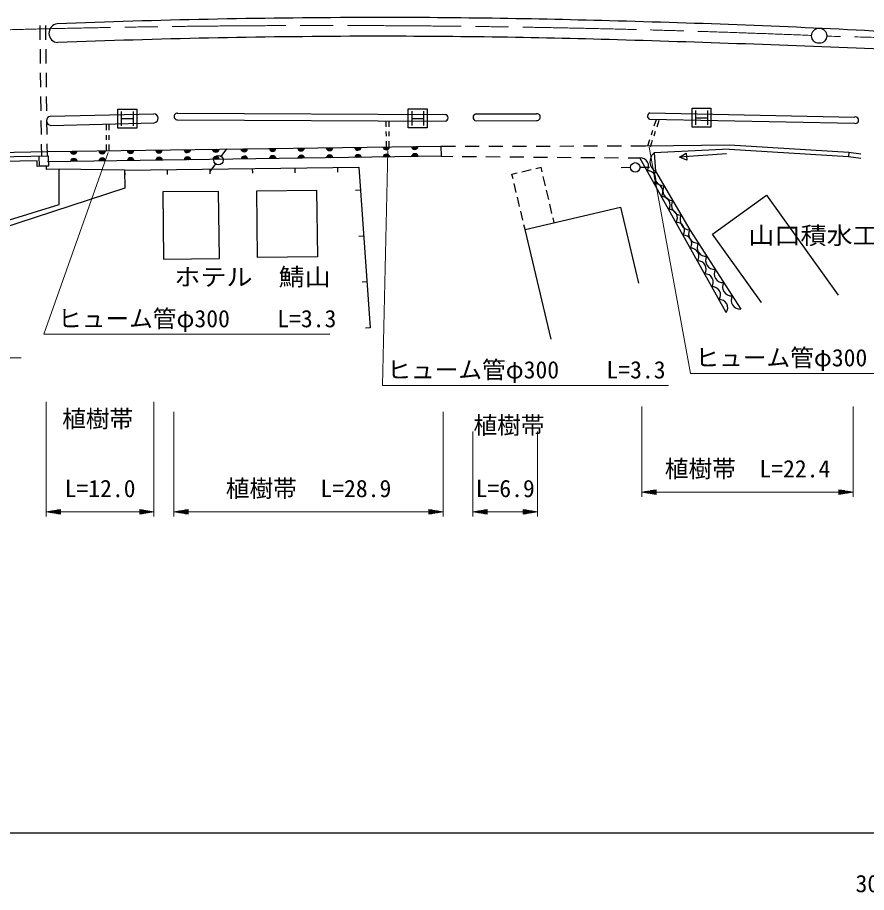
# Model space of a CAD drawing. Units: millimetres, scale not verified. Extents: x 40000 to 680000, y 20000 to 380000.
# Drawn here: x 276273 to 365884, y 198715 to 291083 of the extents above; entities that cross this region are included whole.
import ezdxf
from ezdxf.enums import TextEntityAlignment as Align

# ---------------------------------------------------------------- set-up
doc = ezdxf.new("R2010")
doc.units = ezdxf.units.MM
doc.header["$LTSCALE"] = 1000
doc.linetypes.add('CHAIN', pattern=[18.5, 12, -1.5, 3.5, -1.5])
for name, color, linetype, lineweight in [('M-BGD', 7, 'Continuous', 25), ('M-BMK', 2, 'CHAIN', 13), ('M-BMK-SRVR', 3, 'Continuous', 25), ('M-STR-HTXT', 7, 'Continuous', 13), ('M-STR-STRC', 7, 'Continuous', 25), ('M-STR-STRD', 7, 'Continuous', 25), ('M-TTL-BAND', 7, 'Continuous', 25)]:
    doc.layers.add(name, color=color, linetype=linetype, lineweight=lineweight)
doc.styles.add('ＭＳ ゴシック', font='')
doc.styles.get('ＭＳ ゴシック').set_extended_font_data('MS Gothic')

msp = doc.modelspace()

# ---------------------------------------------------------------- linework, layer by layer
at = {"layer": 'M-BGD'}
for p, q in [((278616, 290226), (278635, 288726)), ((279216, 290234), (279235, 288734)), ((278649, 287726), (278668, 286226)), ((279249, 287734), (279268, 286234)), ((278681, 285226), (278701, 283727)), ((279281, 285234), (279301, 283734)), ((278714, 282727), (278734, 281227)), ((279314, 282734), (279334, 281235)), ((278747, 280227), (278767, 278727)), ((279347, 280235), (279367, 278735)), ((315199, 279542), (315196, 280168)), ((315499, 279543), (315496, 280169)), ((343486, 279648), (343707, 280331)), ((343772, 279556), (343992, 280239)), ((285655, 279173), (285653, 279838)), ((285955, 279174), (285953, 279839)), ((315203, 278542), (315201, 279042)), ((315503, 278543), (315501, 279043)), ((343179, 278696), (343332, 279172)), ((343464, 278604), (343618, 279080)), ((285660, 278173), (285658, 278673)), ((285960, 278174), (285958, 278674)), ((315208, 277416), (315205, 278042)), ((315508, 277417), (315505, 278043)), ((342804, 277537), (343025, 278220)), ((343090, 277445), (343310, 278128)), ((278780, 277727), (278796, 276463)), ((279380, 277735), (279396, 276471)), ((279439, 276922), (320971, 277495)), ((285665, 277008), (285662, 277673)), ((285965, 277009), (285962, 277674)), ((297777, 276425), (298370, 277230)), ((320971, 277495), (322508, 277498)), ((320971, 277495), (320985, 276437)), ((323508, 277500), (325008, 277503)), ((326008, 277504), (327508, 277507)), ((328508, 277509), (330008, 277512)), ((331008, 277513), (332508, 277516)), ((333508, 277518), (335008, 277521)), ((336008, 277522), (337508, 277525)), ((338508, 277527), (340008, 277530)), ((341008, 277531), (342546, 277534)), ((342546, 277534), (351412, 277645)), ((351384, 277196), (343457, 276791)), ((351384, 277196), (363992, 276404)), ((351412, 277645), (364034, 276852)), ((246132, 276342), (279439, 276922)), ((246294, 275894), (279446, 276472)), ((320985, 276437), (279453, 275863)), ((320985, 276437), (322222, 276426)), ((323222, 276417), (324722, 276404)), ((325722, 276396), (327222, 276383)), ((328222, 276374), (329722, 276361)), ((330722, 276353), (332222, 276340)), ((333222, 276331), (334722, 276318)), ((335722, 276309), (337222, 276296)), ((338222, 276288), (339722, 276275)), ((340722, 276266), (341959, 276256)), ((351072, 259941), (341959, 276256)), ((346134, 276328), (346855, 276757)), ((351121, 276696), (346134, 276328)), ((346910, 276009), (346134, 276328)), ((346855, 276757), (346910, 276009)), ((364034, 276852), (363992, 276404)), ((363992, 276404), (365289, 276238)), ((364034, 276852), (365282, 276693)), ((297177, 275625), (296569, 274831)), ((310038, 275263), (310044, 274763)), ((330971, 275147), (331534, 275281)), ((331651, 274786), (331534, 275281)), ((341979, 275269), (342979, 275288)), ((287578, 274957), (280654, 275062)), ((287578, 274957), (287585, 274457)), ((292070, 275018), (292077, 274518)), ((296562, 275079), (296569, 274579)), ((301054, 275140), (301061, 274640)), ((305546, 275201), (305553, 274701)), ((328461, 274554), (329024, 274687)), ((328578, 274059), (328461, 274554)), ((329511, 274802), (330484, 275032)), ((340979, 275239), (339980, 275197)), ((328924, 272599), (328694, 273572)), ((331996, 273326), (331766, 274299)), ((312456, 272868), (311957, 272832)), ((332342, 271866), (332111, 272840)), ((329269, 271139), (329039, 272113)), ((355312, 272314), (362905, 261777)), ((329615, 269680), (329384, 270653)), ((332687, 270407), (332457, 271380)), ((332919, 269425), (332802, 269920)), ((329847, 268698), (329730, 269193)), ((312802, 268017), (312303, 267981)), ((313147, 263166), (312648, 263130)), ((313492, 258315), (312993, 258279))]:
    msp.add_line(p, q, dxfattribs=at)
for points in [[(278566, 276457), (279520, 276473), (279539, 275389), (278585, 275372)], [(278333, 275940), (258148, 275581), (258296, 264446), (280684, 271346), (280654, 275062), (279351, 275033), (279341, 275372), (278354, 275367)], [(297577, 265644), (297498, 272732), (291605, 272666), (291684, 265579)], [(301525, 272791), (307842, 272870), (307930, 265833), (301613, 265754)]]:
    msp.add_lwpolyline(points, close=True, dxfattribs=at)
for points in [[(343457, 276791), (343600, 274854), (347229, 268667), (352611, 260308)], [(287578, 274957), (312284, 275293), (313492, 258315)], [(287578, 274957), (287600, 273062), (257242, 263143), (256899, 262654), (256564, 261880), (256317, 260594)], [(354815, 260993), (349615, 268209), (355312, 272314)], [(332584, 257128), (329847, 268698), (339903, 271078), (341803, 263046)]]:
    msp.add_lwpolyline(points, dxfattribs=at)
for centre in [(297481, 276022), (341479, 275260)]:
    msp.add_circle(centre, 500, dxfattribs=at)
for centre, radius, start, end in [((294204, 277180), 354, 189.58813, 351.99331), ((294204, 277180), 283, 191.81217, 349.76927), ((294204, 277180), 212, 195.55849, 346.02294), ((294204, 277180), 142, 203.27022, 338.31121), ((294204, 277180), 100, 213.58789, 327.99355), ((294204, 277180), 100, 213.58789, 327.99355), ((297204, 277221), 354, 189.58813, 351.99331), ((297204, 277221), 283, 191.81217, 349.76927), ((297204, 277221), 212, 195.55849, 346.02294), ((297204, 277221), 142, 203.27022, 338.31121), ((297204, 277221), 100, 213.58789, 327.99355), ((297204, 277221), 100, 213.58789, 327.99355), ((300204, 277263), 354, 189.58813, 351.99331), ((300204, 277263), 283, 191.81217, 349.76927), ((300204, 277263), 212, 195.55849, 346.02294), ((300204, 277263), 142, 203.27022, 338.31121), ((300204, 277263), 100, 213.58789, 327.99355), ((300204, 277263), 100, 213.58789, 327.99355), ((303204, 277304), 354, 189.58813, 351.99331), ((303204, 277304), 283, 191.81217, 349.76927), ((303204, 277304), 212, 195.55849, 346.02294), ((303204, 277304), 142, 203.27022, 338.31121), ((303204, 277304), 100, 213.58789, 327.99355), ((303204, 277304), 100, 213.58789, 327.99355), ((306203, 277346), 354, 189.58813, 351.99331), ((306203, 277346), 283, 191.81217, 349.76927), ((306203, 277346), 212, 195.55849, 346.02294), ((306203, 277346), 142, 203.27022, 338.31121), ((306203, 277346), 100, 213.58789, 327.99355), ((306203, 277346), 100, 213.58789, 327.99355), ((309203, 277387), 354, 189.58813, 351.99331), ((309203, 277387), 283, 191.81217, 349.76927), ((309203, 277387), 212, 195.55849, 346.02294), ((309203, 277387), 142, 203.27022, 338.31121), ((309203, 277387), 100, 213.58789, 327.99355), ((309203, 277387), 100, 213.58789, 327.99355), ((312203, 277428), 354, 189.58813, 351.99331), ((312203, 277428), 283, 191.81217, 349.76927), ((312203, 277428), 212, 195.55849, 346.02294), ((312203, 277428), 142, 203.27022, 338.31121), ((312203, 277428), 100, 213.58789, 327.99355), ((312203, 277428), 100, 213.58789, 327.99355), ((315202, 277470), 354, 189.58813, 351.99331), ((315202, 277470), 283, 191.81217, 349.76927), ((315202, 277470), 212, 195.55849, 346.02294), ((315202, 277470), 142, 203.27022, 338.31121), ((315202, 277470), 100, 213.58789, 327.99355), ((315202, 277470), 100, 213.58789, 327.99355), ((318202, 277511), 354, 189.58813, 351.99331), ((318202, 277511), 283, 191.81217, 349.76927), ((318202, 277511), 212, 195.55849, 346.02294), ((318202, 277511), 142, 203.27022, 338.31121), ((318202, 277511), 100, 213.58789, 327.99355), ((318202, 277511), 100, 213.58789, 327.99355), ((282206, 277014), 354, 189.58813, 351.99331), ((282222, 275847), 354, 9.58813, 171.99331), ((282206, 277014), 283, 191.81217, 349.76927), ((282206, 277014), 212, 195.55849, 346.02294), ((282206, 277014), 142, 203.27022, 338.31121), ((282206, 277014), 100, 213.58789, 327.99355), ((282206, 277014), 100, 213.58789, 327.99355), ((285205, 277056), 354, 189.58813, 351.99331), ((285221, 275889), 354, 9.58813, 171.99331), ((285205, 277056), 283, 191.81217, 349.76927), ((285205, 277056), 212, 195.55849, 346.02294), ((285205, 277056), 142, 203.27022, 338.31121), ((285205, 277056), 100, 213.58789, 327.99355), ((285205, 277056), 100, 213.58789, 327.99355), ((288205, 277097), 354, 189.58813, 351.99331), ((288221, 275930), 354, 9.58813, 171.99331), ((288205, 277097), 283, 191.81217, 349.76927), ((288221, 275930), 283, 11.81217, 169.76927), ((288205, 277097), 212, 195.55849, 346.02294), ((288205, 277097), 142, 203.27022, 338.31121), ((288205, 277097), 100, 213.58789, 327.99355), ((288205, 277097), 100, 213.58789, 327.99355), ((291205, 277139), 354, 189.58813, 351.99331), ((291221, 275972), 354, 9.58813, 171.99331), ((291205, 277139), 283, 191.81217, 349.76927), ((291221, 275972), 283, 11.81217, 169.76927), ((291205, 277139), 212, 195.55849, 346.02294), ((291221, 275972), 212, 15.55849, 166.02294), ((291205, 277139), 142, 203.27022, 338.31121), ((291205, 277139), 100, 213.58789, 327.99355), ((291205, 277139), 100, 213.58789, 327.99355), ((294221, 276013), 354, 9.58813, 171.99331), ((294221, 276013), 283, 11.81217, 169.76927), ((294221, 276013), 212, 15.55849, 166.02294), ((297220, 276054), 354, 9.58813, 171.99331), ((297220, 276054), 283, 11.81217, 169.76927), ((297220, 276054), 212, 15.55849, 166.02294), ((297220, 276054), 142, 23.27022, 158.31121), ((300220, 276096), 354, 9.58813, 171.99331), ((300220, 276096), 283, 11.81217, 169.76927), ((300220, 276096), 212, 15.55849, 166.02294), ((300220, 276096), 142, 23.27022, 158.31121), ((300220, 276096), 100, 33.58789, 147.99355), ((300220, 276096), 100, 33.58789, 147.99355), ((303220, 276137), 354, 9.58813, 171.99331), ((303220, 276137), 283, 11.81217, 169.76927), ((303220, 276137), 212, 15.55849, 166.02294), ((303220, 276137), 142, 23.27022, 158.31121), ((303220, 276137), 100, 33.58789, 147.99355), ((303220, 276137), 100, 33.58789, 147.99355), ((306219, 276179), 354, 9.58813, 171.99331), ((306219, 276179), 283, 11.81217, 169.76927), ((306219, 276179), 212, 15.55849, 166.02294), ((306219, 276179), 142, 23.27022, 158.31121), ((306219, 276179), 100, 33.58789, 147.99355), ((306219, 276179), 100, 33.58789, 147.99355), ((309219, 276220), 354, 9.58813, 171.99331), ((309219, 276220), 283, 11.81217, 169.76927), ((309219, 276220), 212, 15.55849, 166.02294), ((309219, 276220), 142, 23.27022, 158.31121), ((309219, 276220), 100, 33.58789, 147.99355), ((309219, 276220), 100, 33.58789, 147.99355), ((312219, 276261), 354, 9.58813, 171.99331), ((312219, 276261), 283, 11.81217, 169.76927), ((312219, 276261), 212, 15.55849, 166.02294), ((312219, 276261), 142, 23.27022, 158.31121), ((312219, 276261), 100, 33.58789, 147.99355), ((312219, 276261), 100, 33.58789, 147.99355), ((315219, 276303), 354, 9.58813, 171.99331), ((315219, 276303), 283, 11.81217, 169.76927), ((315219, 276303), 212, 15.55849, 166.02294), ((315219, 276303), 142, 23.27022, 158.31121), ((315219, 276303), 100, 33.58789, 147.99355), ((315219, 276303), 100, 33.58789, 147.99355), ((318218, 276344), 354, 9.58813, 171.99331), ((318218, 276344), 283, 11.81217, 169.76927), ((318218, 276344), 212, 15.55849, 166.02294), ((318218, 276344), 142, 23.27022, 158.31121), ((318218, 276344), 100, 33.58789, 147.99355), ((318218, 276344), 100, 33.58789, 147.99355), ((342027, 275402), 856, 323.77281, 94.60049), ((344219, 275873), 1193, 129.72278, 238.70558), ((282222, 275847), 283, 11.81217, 169.76927), ((282222, 275847), 212, 15.55849, 166.02294), ((282222, 275847), 142, 23.27022, 158.31121), ((282222, 275847), 100, 33.58789, 147.99355), ((282222, 275847), 100, 33.58789, 147.99355), ((285221, 275889), 283, 11.81217, 169.76927), ((285221, 275889), 212, 15.55849, 166.02294), ((285221, 275889), 142, 23.27022, 158.31121), ((285221, 275889), 100, 33.58789, 147.99355), ((285221, 275889), 100, 33.58789, 147.99355), ((288221, 275930), 212, 15.55849, 166.02294), ((288221, 275930), 142, 23.27022, 158.31121), ((288221, 275930), 100, 33.58789, 147.99355), ((288221, 275930), 100, 33.58789, 147.99355), ((291221, 275972), 142, 23.27022, 158.31121), ((291221, 275972), 100, 33.58789, 147.99355), ((291221, 275972), 100, 33.58789, 147.99355), ((294221, 276013), 142, 23.27022, 158.31121), ((294221, 276013), 100, 33.58789, 147.99355), ((294221, 276013), 100, 33.58789, 147.99355), ((297220, 276054), 100, 33.58789, 147.99355), ((297220, 276054), 100, 33.58789, 147.99355), ((342787, 274043), 856, 323.77281, 94.60049), ((344531, 274361), 1054, 152.09883, 268.68364), ((343546, 272683), 856, 323.77281, 94.60049), ((345438, 272814), 1054, 152.09883, 268.68364), ((344306, 271323), 856, 323.77281, 94.60049), ((346346, 271267), 1054, 152.09883, 268.68364), ((345065, 269964), 856, 323.77281, 94.60049), ((347253, 269720), 1054, 152.09883, 268.68364), ((345824, 268604), 856, 323.77281, 94.60049), ((346584, 267245), 856, 323.77281, 94.60049), ((348044, 268206), 936, 150.55249, 275.00268), ((348941, 266813), 936, 150.55249, 275.00268), ((347343, 265885), 856, 323.77281, 94.60049), ((348103, 264526), 856, 323.77281, 94.60049), ((349838, 265420), 936, 150.55249, 275.00268), ((350735, 264027), 936, 150.55249, 275.00268), ((348862, 263166), 856, 323.77281, 94.60049), ((349621, 261807), 856, 323.77281, 94.60049), ((351632, 262634), 936, 150.55249, 275.00268), ((352529, 261241), 936, 150.55249, 275.00268), ((350381, 260447), 856, 323.77281, 94.60049)]:
    msp.add_arc(centre, radius, start, end, dxfattribs=at)
at = {"layer": 'M-BMK'}
for centre, radius, start, end in [((308781, -968069), 1258305, 87.66325, 92.14349), ((337598, -738754), 1028147, 84.73205, 88.65767)]:
    msp.add_arc(centre, radius, start, end, dxfattribs=at)
at = {"layer": 'M-BMK-SRVR'}
msp.add_circle((360885, 289156), 800, dxfattribs=at)
at = {"layer": 'M-STR-HTXT'}
for p, q in [((279305, 250517), (279305, 238399)), ((290678, 250517), (290678, 238399)), ((292773, 249469), (292773, 238399)), ((321205, 249469), (321205, 238399)), ((342175, 250017), (342175, 240485)), ((364472, 250017), (364472, 240485)), ((324348, 247374), (324348, 238399)), ((331157, 247374), (331157, 238399)), ((342175, 240985), (343675, 241235)), ((342775, 241085), (343675, 241085)), ((343675, 241135), (343075, 241135)), ((343375, 241185), (343675, 241185)), ((343675, 240735), (343675, 241235)), ((364472, 240985), (362972, 241235)), ((362972, 241235), (362972, 240735)), ((363272, 241185), (362972, 241185)), ((362972, 241135), (363572, 241135)), ((363872, 241085), (362972, 241085)), ((342175, 240985), (343675, 240735)), ((342175, 240985), (343675, 240985)), ((343675, 241035), (342475, 241035)), ((343675, 240935), (342475, 240935)), ((342775, 240885), (343675, 240885)), ((343675, 240835), (343075, 240835)), ((343375, 240785), (343675, 240785)), ((343675, 240985), (362972, 240985)), ((362972, 241035), (364172, 241035)), ((364472, 240985), (362972, 240735)), ((364472, 240985), (362972, 240985)), ((362972, 240935), (364172, 240935)), ((363872, 240885), (362972, 240885)), ((362972, 240835), (363572, 240835)), ((363272, 240785), (362972, 240785)), ((279305, 238899), (280805, 239149)), ((279305, 238899), (280805, 238649)), ((279305, 238899), (280805, 238899)), ((280805, 238949), (279605, 238949)), ((280805, 238849), (279605, 238849)), ((279905, 238999), (280805, 238999)), ((279905, 238799), (280805, 238799)), ((280805, 239049), (280205, 239049)), ((280805, 238749), (280205, 238749)), ((280505, 239099), (280805, 239099)), ((280505, 238699), (280805, 238699)), ((280805, 238649), (280805, 239149)), ((280805, 238899), (289178, 238899)), ((290678, 238899), (289178, 239149)), ((289178, 239149), (289178, 238649)), ((289478, 239099), (289178, 239099)), ((289178, 239049), (289778, 239049)), ((290078, 238999), (289178, 238999)), ((289178, 238949), (290378, 238949)), ((290678, 238899), (289178, 238649)), ((290678, 238899), (289178, 238899)), ((289178, 238849), (290378, 238849)), ((290078, 238799), (289178, 238799)), ((289178, 238749), (289778, 238749)), ((289478, 238699), (289178, 238699)), ((292773, 238899), (294273, 239149)), ((292773, 238899), (294273, 238649)), ((292773, 238899), (294273, 238899)), ((294273, 238949), (293073, 238949)), ((294273, 238849), (293073, 238849)), ((293373, 238999), (294273, 238999)), ((293373, 238799), (294273, 238799)), ((294273, 239049), (293673, 239049)), ((294273, 238749), (293673, 238749)), ((293973, 239099), (294273, 239099)), ((293973, 238699), (294273, 238699)), ((294273, 238649), (294273, 239149)), ((294273, 238899), (319705, 238899)), ((321205, 238899), (319705, 239149)), ((319705, 239149), (319705, 238649)), ((320005, 239099), (319705, 239099)), ((319705, 239049), (320305, 239049)), ((320605, 238999), (319705, 238999)), ((319705, 238949), (320905, 238949)), ((321205, 238899), (319705, 238649)), ((321205, 238899), (319705, 238899)), ((319705, 238849), (320905, 238849)), ((320605, 238799), (319705, 238799)), ((319705, 238749), (320305, 238749)), ((320005, 238699), (319705, 238699)), ((324348, 238899), (325848, 239149)), ((324348, 238899), (325848, 238649)), ((324348, 238899), (325848, 238899)), ((325848, 238949), (324648, 238949)), ((325848, 238849), (324648, 238849)), ((324948, 238999), (325848, 238999)), ((324948, 238799), (325848, 238799)), ((325848, 239049), (325248, 239049)), ((325848, 238749), (325248, 238749)), ((325548, 239099), (325848, 239099)), ((325548, 238699), (325848, 238699)), ((325848, 238649), (325848, 239149)), ((325848, 238899), (329657, 238899)), ((331157, 238899), (329657, 239149)), ((329657, 239149), (329657, 238649)), ((329957, 239099), (329657, 239099)), ((329657, 239049), (330257, 239049)), ((330557, 238999), (329657, 238999)), ((329657, 238949), (330857, 238949)), ((331157, 238899), (329657, 238649)), ((331157, 238899), (329657, 238899)), ((329657, 238849), (330857, 238849)), ((330557, 238799), (329657, 238799)), ((329657, 238749), (330257, 238749)), ((329957, 238699), (329657, 238699))]:
    msp.add_line(p, q, dxfattribs=at)
for points in [[(342949, 277395), (347314, 253505), (377514, 253505)], [(285847, 276845), (279043, 257664), (309243, 257664)], [(315358, 277021), (314788, 252231), (344988, 252231)], [(245580, 275781), (246468, 255145), (276668, 255145)]]:
    msp.add_lwpolyline(points, dxfattribs=at)
at = {"layer": 'M-STR-STRC'}
for p, q in [((286855, 279407), (286855, 281407)), ((286855, 281407), (288855, 281407)), ((287230, 281157), (287230, 279657)), ((288480, 281157), (288480, 279657)), ((288855, 281407), (288855, 279407)), ((317508, 279432), (317508, 281432)), ((317508, 281432), (319508, 281432)), ((317883, 281182), (317883, 279682)), ((319133, 281182), (319133, 279682)), ((319508, 281432), (319508, 279432)), ((347467, 279506), (347467, 281506)), ((347467, 281506), (349467, 281506)), ((347842, 281256), (347842, 279756)), ((349092, 281256), (349092, 279756)), ((349467, 281506), (349467, 279506)), ((287230, 280407), (288480, 280407)), ((317883, 280432), (319133, 280432)), ((347842, 280506), (349092, 280506)), ((288855, 279407), (286855, 279407)), ((319508, 279432), (317508, 279432)), ((349467, 279506), (347467, 279506))]:
    msp.add_line(p, q, dxfattribs=at)
at = {"layer": 'M-STR-STRD'}
for p, q in [((279761, 280654), (290679, 280925)), ((293178, 280980), (321401, 280842)), ((324675, 280898), (331057, 280925)), ((343008, 281007), (364627, 280572)), ((279785, 279692), (290703, 279963)), ((293175, 280275), (321397, 280137)), ((324678, 280181), (331060, 280208)), ((342995, 280345), (364614, 279911))]:
    msp.add_line(p, q, dxfattribs=at)
for centre, radius, start, end in [((315597, -635377), 926463, 90.20086, 92.1736), ((314392, -548711), 839794, 88.33668, 90.13939), ((280585, 289433), 995, 97.27374, 267.07346), ((313996, -711981), 1003015, 86.94336, 88.58476), ((315597, -635377), 924482, 90.20086, 92.1736), ((314392, -548711), 837813, 88.33668, 90.13939), ((259896, -2409323), 2699222, 87.71593, 88.32659), ((290640, 280443), 484, 277.44014, 85.40981), ((293164, 280627), 353, 87.77224, 271.67077), ((321373, 280490), 354, 274.01928, 85.42373), ((324716, 280540), 361, 96.51648, 263.97114), ((331096, 280567), 361, 264.4091, 96.07852), ((343122, 280674), 352, 108.90531, 248.79165), ((279817, 280174), 483, 96.64446, 266.20549), ((364712, 280240), 343, 253.3679, 104.32906)]:
    msp.add_arc(centre, radius, start, end, dxfattribs=at)
at = {"layer": 'M-TTL-BAND'}
msp.add_line((40000, 205000), (579000, 205000), dxfattribs=at)

# ---------------------------------------------------------------- texts
at = {"layer": 'M-BGD', "style": 'ＭＳ ゴシック', "width": 1.1}
for s, p in [('山口積水工事（株）', (365796, 266601)), ('ホテル\u3000鯖山', (301075, 262224))]:
    msp.add_text(s, height=1833, dxfattribs=at).set_placement(p, align=Align.BOTTOM_CENTER)
at = {"layer": 'M-STR-HTXT', "style": 'ＭＳ ゴシック'}
for s, p in [('ヒューム管φ300\u3000\u3000L=3.3', (295240, 257831)), ('ヒューム管φ300\u3000\u3000L=3.2', (362514, 253705)), ('ヒューム管φ300\u3000\u3000L=3.3', (329988, 252431)), ('植樹帯', (284742, 247255)), ('植樹帯', (328147, 246573)), ('植樹帯  L=22.4', (353324, 241985)), ('L=12.0', (284991, 239899)), ('植樹帯  L=28.9', (306989, 239899)), ('L=6.9', (327752, 239899))]:
    msp.add_text(s, height=1833, dxfattribs=at).set_placement(p, align=Align.BOTTOM_CENTER)
at = {"layer": 'M-TTL-BAND', "style": 'ＭＳ ゴシック'}
msp.add_text('300.0', height=1833, dxfattribs=at).set_placement((367844, 198195), align=Align.BOTTOM_CENTER)

doc.saveas('drawing.dxf')
